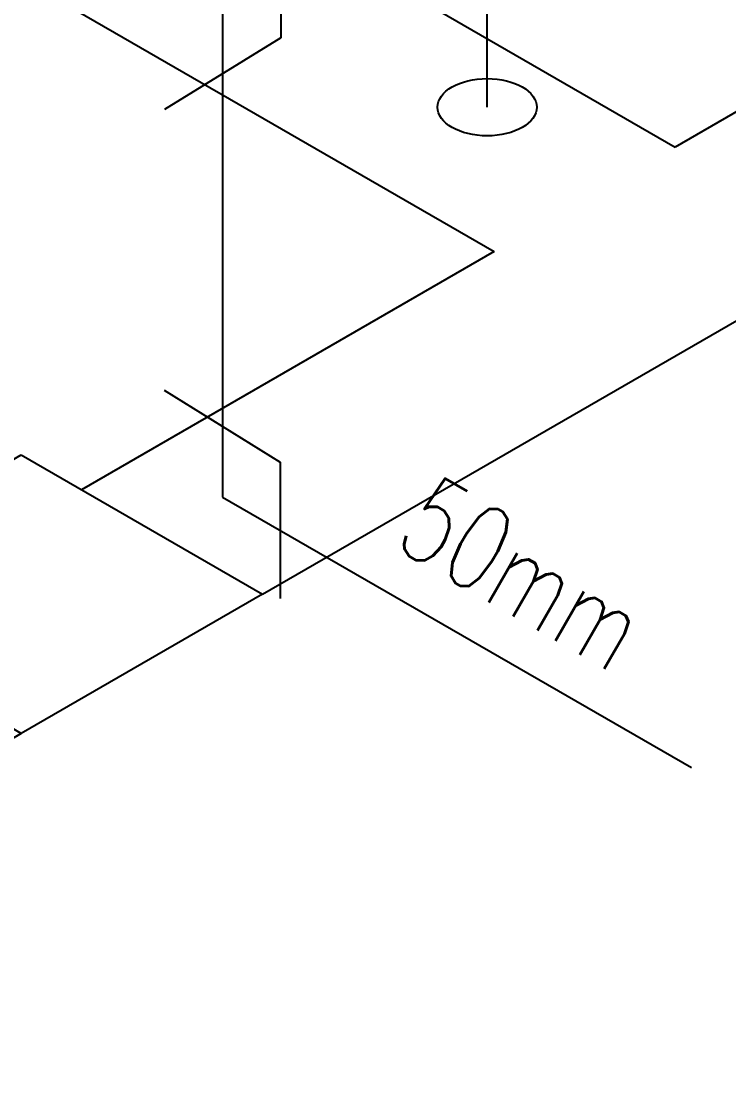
# Model space of a CAD drawing. Header units: millimetres. Extents: x 474.7 to 528.3, y 13.1 to 23.5.
# Drawn here: x 486.749 to 487.164, y 15.421 to 16.044 of the extents above; entities that cross this region are included whole.
import ezdxf

# ---------------------------------------------------------------- set-up
doc = ezdxf.new("R2010")
doc.units = ezdxf.units.MM
doc.header["$LTSCALE"] = 2.5
doc.linetypes.add('HIDDEN2', pattern=[0.1875, 0.125, -0.0625])
for name, color, linetype in [('EIXO', 253, 'Continuous'), ('I-AGUA FRIA', 5, 'Continuous'), ('I-ARQ', 8, 'Continuous'), ('I-CONEXAO', 1, 'Continuous'), ('I-NORMO_INST', 4, 'Continuous')]:
    doc.layers.add(name, color=color, linetype=linetype)
doc.styles.add('25', font='ROMANS.SHX', dxfattribs={"width": 0.7, "height": 0.05})

# ---------------------------------------------------------------- blocks, each defined once
blk = doc.blocks.new('A$C79730085')
at = {"color": 8}
for p, q in [((-0.004, 0.16452, 2.24829), (0.0038, 0.16002, 2.24829)), ((-0.01031, 0.15602, 2.24829), (0.01011, 0.14423, 2.24829)), ((-0.00715, 0.16027, 2.24829), (0.00695, 0.15212, 2.24829)), ((-0.01346, 0.15177, 2.24829), (0.01326, 0.13634, 2.24829)), ((-0.01662, 0.14752, 2.24829), (0.01642, 0.12845, 2.24829)), ((-0.02293, 0.13902, 2.24829), (0.02273, 0.11266, 2.24829)), ((-0.01977, 0.14327, 2.24829), (0.01957, 0.12055, 2.24829))]:
    blk.add_line(p, q, dxfattribs=at)
at = {"layer": 'I-CONEXAO'}
for p, q in [((-0.02608, 0.13477, 2.24829), (-0.0001, 0.16977, 2.24829)), ((0.02588, 0.10477, 2.24829), (-0.0001, 0.16977, 2.24829)), ((0.02588, 0.10477, 2.24829), (-0.02608, 0.13477, 2.24829)), ((0.01279, 0.09803), (-0.01319, 0.11303)), ((0.02578, 0.07494), (-0.02618, 0.10494))]:
    blk.add_line(p, q, dxfattribs=at)
blk = doc.blocks.new('*U16')
blk.add_line((0.12337, 0.37123), (0, 0.3))
at = {"color": 8, "extrusion": (0, 0.816497, 0.57735)}
blk.add_circle((0, 0), 0.02909, dxfattribs=at)
at = {"layer": 'EIXO', "linetype": 'HIDDEN2'}
blk.add_line((0, 0, 2.24829), (0, 0.3, 2.24829), dxfattribs=at)
at = {"rotation": 300.0081952903947}
blk.add_blockref('A$C79730085', (0.0197, 0.31124, -2.24829), dxfattribs=at)
at = {"layer": 'I-NORMO_INST', "style": '25', "width": 0.7}
blk.add_text('CA ½"', height=0.05, dxfattribs=at).set_placement((0.03444, 0.43251, 2.24829))

msp = doc.modelspace()

# ---------------------------------------------------------------- linework, layer by layer
at = {"layer": 'I-AGUA FRIA'}
for p, q in [((486.8673, 16.05346, 14.84896), (486.8673, 15.76538, 14.84896)), ((486.8673, 15.76538, 14.84896), (487.14197, 15.6068, 14.84896))]:
    msp.add_line(p, q, dxfattribs=at)
at = {"layer": 'I-ARQ', "extrusion": (0, 0.816497, 0.57735)}
for p, q in [((489.92244, 17.58125, 7.04367), (487.13248, 15.97046, 9.32167)), ((486.89072, 15.70841, 9.69227), (490.02851, 17.52001, 7.13028)), ((485.38239, 16.98088, 7.89273), (487.13248, 15.97046, 9.32167)), ((485.27632, 16.91964, 7.97933), (487.02641, 15.90922, 9.40827)), ((487.02641, 15.90922, 9.40827), (486.78466, 15.76965, 9.60567)), ((486.60788, 15.70841, 9.69227), (486.7493, 15.79006, 9.5768)), ((486.7493, 15.79006, 9.5768), (486.89072, 15.70841, 9.69227)), ((486.7493, 15.62676, 9.80774), (486.60788, 15.70841, 9.69227)), ((486.89072, 15.70841, 9.69227), (486.7493, 15.62676, 9.80774)), ((486.7493, 15.62676, 9.80774), (483.47009, 13.73351, 12.4852)), ((486.7493, 15.62676, 9.80774), (486.27731, 15.35425, 10.19312))]:
    msp.add_line(p, q, dxfattribs=at)
at = {"layer": 'I-CONEXAO', "elevation": 14.84896}
for points in [[(486.90132, 16.11449), (486.90132, 16.03449)], [(486.90132, 16.03449), (486.83327, 15.99243)], [(486.83301, 15.82794), (486.90106, 15.78589)], [(486.90106, 15.78589), (486.90106, 15.70589)]]:
    msp.add_lwpolyline(points, dxfattribs=at)

# ---------------------------------------------------------------- block references
at = {"layer": 'I-AGUA FRIA'}
msp.add_blockref('*U16', (487.02228, 15.9938, 12.60067), dxfattribs=at)

# ---------------------------------------------------------------- texts
at = {"layer": 'I-NORMO_INST', "style": '25', "width": 0.7}
msp.add_text('50mm', height=0.05, rotation=330, dxfattribs=at).set_placement((486.96614, 15.73666, -2.24829))

doc.saveas('drawing.dxf')
